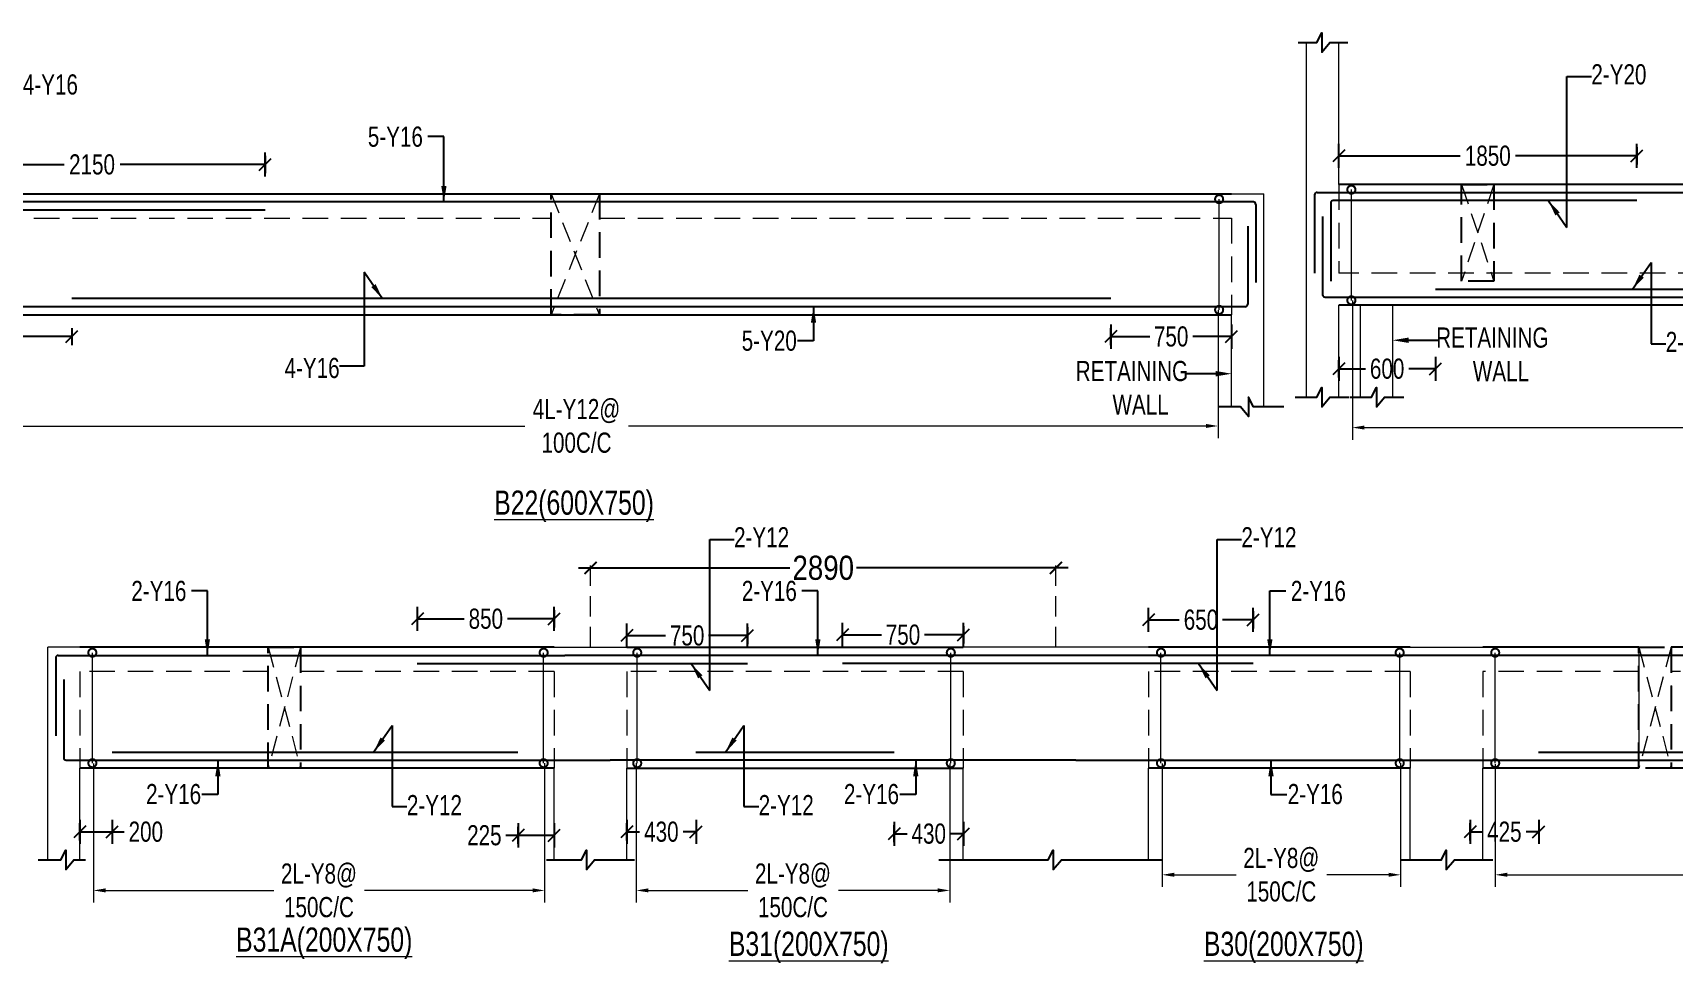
# Model space of a CAD drawing. Header units: millimetres. Extents: x 39642 to 122100, y 15829 to 56435.
# Drawn here: x 58030 to 68215, y 30558 to 36333 of the extents above; entities that cross this region are included whole.
import ezdxf

# ---------------------------------------------------------------- set-up
doc = ezdxf.new("R2010")
doc.units = ezdxf.units.MM
for name, pattern in [('CONTINOUS', [0]), ('CONTINU', [0]), ('HIDDEN', [9.525, 6.35, -3.175])]:
    doc.linetypes.add(name, pattern=pattern)
for name, color, linetype in [('-S-ARROW', 253, 'Continuous'), ('-S-DIM', 251, 'Continuous'), ('-S-MISC', 8, 'Continuous'), ('-STR-BEAM', 7, 'CONTINU'), ('-STR-REINF', 3, 'Continuous'), ('-STR-TEXT', 6, 'Continuous'), ('S- Structural', 5, 'Continuous')]:
    doc.layers.add(name, color=color, linetype=linetype)
for name, color, linetype, lineweight in [('-S-STIRUP', 11, 'Continuous', 9), ('-STR-COLUMN', 5, 'HIDDEN', 13), ('-STR-RF-DIM', 252, 'CONTINOUS', 20), ('Elevation-1', 41, 'Continuous', 20), ('S-BEAM-IDEN', 2, 'Continuous', 9), ('SEC TEXT', 9, 'Continuous', 18), ('SLAB LINE', 254, 'HIDDEN', 20)]:
    doc.layers.add(name, color=color, linetype=linetype, lineweight=lineweight)
doc.styles.add('BEAM-LS', font='romans.shx', dxfattribs={"width": 0.8})
doc.styles.add('Dim.s & Anno.(Misc.)', font='ARIALN.TTF')
doc.styles.add('EL', font='swisscl.ttf')
doc.styles.add('SOBHA', font='swisscl.ttf')
doc.styles.add('sobha.sed', font='swisscl.ttf')
doc.dimstyles.new('A-GFC-75', dxfattribs={"dimtxt": 150, "dimasz": 75, "dimexe": 75, "dimexo": 0, "dimgap": 0, "dimtad": 0, "dimdec": 0, "dimzin": 1, "dimdsep": 46, "dimtxsty": 'Dim.s & Anno.(Misc.)', "dimblk": 'ARCHTICK', "dimcen": 0, "dimdle": 75, "dimclrd": 8, "dimclre": 8, "dimclrt": 6, "dimazin": 2, "dimtfac": 1, "dimtdec": 0, "dimtmove": 0, "dimatfit": 3, "dimfxl": 1, "dimtfill": 1, "dimtolj": 1, "dimlwd": -1, "dimlwe": 9, "dimarcsym": 0})
doc.dimstyles.new('S-50', dxfattribs={"dimscale": 50, "dimtxt": 2.5, "dimasz": 1.25, "dimexe": 1, "dimexo": 1, "dimgap": 0.5, "dimtad": 1, "dimdec": 0, "dimrnd": 0.0005, "dimzin": 0, "dimdsep": 46, "dimtxsty": 'EL', "dimblk": 'ARCHTICK', "dimcen": 0.09, "dimdle": 1.5, "dimclrd": 251, "dimclre": 251, "dimclrt": 6, "dimadec": 0, "dimazin": 0, "dimtfac": 1, "dimtdec": 0, "dimtofl": 0, "dimtmove": 0, "dimatfit": 3, "dimfxl": 2, "dimtolj": 1, "dimtzin": 0, "dimlwd": -1, "dimlwe": -1, "dimarcsym": 0})
doc.dimstyles.new('S-DIM50', dxfattribs={"dimscale": 50, "dimtxt": 2.5, "dimasz": 1.5, "dimexe": 1.5, "dimexo": 1, "dimgap": 0.5, "dimtad": 0, "dimdec": 0, "dimzin": 0, "dimdsep": 46, "dimtxsty": 'SOBHA', "dimcen": 0.09, "dimclrd": 256, "dimclre": 256, "dimclrt": 6, "dimadec": 5, "dimazin": 0, "dimtfac": 1, "dimtdec": 0, "dimtofl": 0, "dimtmove": 0, "dimatfit": 3, "dimfxl": 0.18, "dimtolj": 1, "dimtzin": 0, "dimlwd": -1, "dimlwe": -1, "dimarcsym": 0})
doc.dimstyles.new('STIRUP', dxfattribs={"dimscale": 50, "dimtxt": 2.5, "dimasz": 2.2, "dimexe": 0, "dimexo": 0, "dimgap": 0.5, "dimtad": 0, "dimdec": 0, "dimzin": 0, "dimdsep": 46, "dimtxsty": 'BEAM-LS', "dimblk": 'DOTSMALL', "dimcen": 0.09, "dimclrd": 256, "dimclre": 256, "dimclrt": 256, "dimadec": 5, "dimazin": 0, "dimtfac": 1, "dimtdec": 0, "dimtofl": 0, "dimtmove": 0, "dimatfit": 3, "dimldrblk": 'DOTSMALL', "dimfxl": 0, "dimfxlon": 1, "dimtolj": 1, "dimtzin": 0, "dimlwd": -1, "dimlwe": -1, "dimarcsym": 0})

# ---------------------------------------------------------------- blocks, each defined once
blk = doc.blocks.new('_DotSmall')
at = {"color": 0, "linetype": 'ByBlock', "const_width": 0.5}
blk.add_lwpolyline([(-0.0625, 0, 1), (0.0625, 0, 1)], format="xyb", close=True, dxfattribs=at)
blk = doc.blocks.new('*D118')
at = {"layer": '-S-STIRUP', "ltscale": 100, "transparency": 16777216}
blk.add_line((65396, 34613), (65396, 35300), dxfattribs=at)
at = {"layer": '-S-STIRUP', "linetype": 'CONTINU', "ltscale": 100, "transparency": 16777216, "xscale": 100, "yscale": 100, "zscale": 100}
for p, rotation in [((65396, 35300), 90), ((65396, 34613), 270)]:
    blk.add_blockref('_DotSmall', p, dxfattribs=dict(at, rotation=rotation))
blk = doc.blocks.new('_ArchTick')
at = {"color": 0, "linetype": 'ByBlock', "const_width": 0.15}
blk.add_lwpolyline([(-0.5, -0.5), (0.5, 0.5)], dxfattribs=at)
blk = doc.blocks.new('*D119')
at = {"layer": '-STR-RF-DIM', "transparency": 16777216}
for p, q in [((57423, 34607), (57423, 33817)), ((65389, 34612), (65389, 33817)), ((57498, 33892), (61085, 33892)), ((65314, 33892), (61728, 33892))]:
    blk.add_line(p, q, dxfattribs=at)
for points in [[(57498, 33905), (57498, 33880), (57423, 33892)], [(65314, 33905), (65314, 33880), (65389, 33892)]]:
    blk.add_solid(points, dxfattribs=at)
at = {"layer": '-STR-RF-DIM', "color": 6, "transparency": 16777216, "insert": (61406, 33892), "char_height": 125, "attachment_point": 5, "style": 'SOBHA'}
blk.add_mtext('\\A1;4L-Y12@\\P100C/C', dxfattribs=at)
blk = doc.blocks.new('_Oblique')
at = {"color": 0, "linetype": 'ByBlock', "lineweight": -2}
for p, q in [((-0.5, -0.5), (0.5, 0.5)), ((0, 0.71), (0, -0.71))]:
    blk.add_line(p, q, dxfattribs=at)
blk = doc.blocks.new('*D120')
at = {"layer": '-S-DIM', "transparency": 16777216}
for p, q in [((64723, 34522), (64723, 34372)), ((64723, 34447), (64965, 34447)), ((65473, 34447), (65232, 34447)), ((65473, 34522), (65473, 34372))]:
    blk.add_line(p, q, dxfattribs=at)
at = {"layer": '-S-DIM', "transparency": 16777216, "xscale": 75, "yscale": 75, "zscale": 75, "rotation": 180}
blk.add_blockref('_Oblique', (64723, 34447), dxfattribs=at)
at = {"layer": '-S-DIM', "transparency": 16777216, "xscale": 75, "yscale": 75, "zscale": 75}
blk.add_blockref('_Oblique', (65473, 34447), dxfattribs=at)
at = {"layer": '-S-DIM', "color": 6, "transparency": 16777216, "insert": (65098, 34447), "char_height": 125, "attachment_point": 5, "style": 'SOBHA'}
blk.add_mtext('\\A1;750', dxfattribs=at)
blk = doc.blocks.new('*D121')
at = {"layer": '-S-DIM', "transparency": 16777216}
for p, q in [((57323, 34447), (57664, 34447)), ((58273, 34447), (57933, 34447)), ((57323, 34372), (57323, 34372)), ((58273, 34372), (58273, 34372))]:
    blk.add_line(p, q, dxfattribs=at)
at = {"layer": '-S-DIM', "transparency": 16777216, "xscale": 75, "yscale": 75, "zscale": 75, "rotation": 180}
blk.add_blockref('_Oblique', (57323, 34447), dxfattribs=at)
at = {"layer": '-S-DIM', "transparency": 16777216, "xscale": 75, "yscale": 75, "zscale": 75}
blk.add_blockref('_Oblique', (58273, 34447), dxfattribs=at)
at = {"layer": '-S-DIM', "color": 6, "transparency": 16777216, "insert": (57798, 34447), "char_height": 125, "attachment_point": 5, "style": 'SOBHA'}
blk.add_mtext('\\A1;950', dxfattribs=at)
blk = doc.blocks.new('*D122')
at = {"layer": '-S-DIM', "transparency": 16777216}
for p, q in [((57323, 35440), (57323, 35590)), ((59473, 35440), (59473, 35590)), ((57323, 35515), (58225, 35515)), ((59473, 35515), (58572, 35515))]:
    blk.add_line(p, q, dxfattribs=at)
at = {"layer": '-S-DIM', "transparency": 16777216, "xscale": 75, "yscale": 75, "zscale": 75, "rotation": 180}
blk.add_blockref('_Oblique', (57323, 35515), dxfattribs=at)
at = {"layer": '-S-DIM', "transparency": 16777216, "xscale": 75, "yscale": 75, "zscale": 75}
blk.add_blockref('_Oblique', (59473, 35515), dxfattribs=at)
at = {"layer": '-S-DIM', "color": 6, "transparency": 16777216, "insert": (58398, 35515), "char_height": 125, "attachment_point": 5, "style": 'SOBHA'}
blk.add_mtext('\\A1;2150', dxfattribs=at)
blk = doc.blocks.new('A$Cd5a942ff')
at = {"layer": '-S-ARROW'}
blk.add_lwpolyline([(187, 0), (0, 0), (0, 0)], dxfattribs=at)
blk.add_solid([(187, -17), (287, 0), (187, 17)], dxfattribs=at)
blk = doc.blocks.new('*D130')
at = {"layer": '-S-STIRUP', "ltscale": 100, "transparency": 16777216}
blk.add_line((66217, 34672), (66217, 35359), dxfattribs=at)
at = {"layer": '-S-STIRUP', "linetype": 'CONTINU', "ltscale": 100, "transparency": 16777216, "xscale": 100, "yscale": 100, "zscale": 100}
for p, rotation in [((66217, 35359), 90), ((66217, 34672), 270)]:
    blk.add_blockref('_DotSmall', p, dxfattribs=dict(at, rotation=rotation))
blk = doc.blocks.new('*D131')
at = {"layer": '-STR-RF-DIM', "transparency": 16777216}
for p, q in [((66223, 34671), (66223, 33807)), ((72871, 34672), (72871, 33807)), ((66298, 33882), (69017, 33882)), ((72796, 33882), (70076, 33882))]:
    blk.add_line(p, q, dxfattribs=at)
for points in [[(66298, 33895), (66298, 33870), (66223, 33882)], [(72796, 33895), (72796, 33870), (72871, 33882)]]:
    blk.add_solid(points, dxfattribs=at)
at = {"layer": '-STR-RF-DIM', "color": 6, "transparency": 16777216, "insert": (69547, 33882), "char_height": 125, "attachment_point": 5, "style": 'SOBHA'}
blk.add_mtext('\\A1;2L-Y10@\\P100/200/100C/C', dxfattribs=at)
blk = doc.blocks.new('*D132')
at = {"layer": '-S-DIM', "transparency": 16777216}
for p, q in [((66139, 35494), (66139, 35644)), ((66139, 35569), (66892, 35569)), ((67989, 35569), (67236, 35569)), ((67989, 35494), (67989, 35644))]:
    blk.add_line(p, q, dxfattribs=at)
at = {"layer": '-S-DIM', "transparency": 16777216, "xscale": 75, "yscale": 75, "zscale": 75, "rotation": 180}
blk.add_blockref('_Oblique', (66139, 35569), dxfattribs=at)
at = {"layer": '-S-DIM', "transparency": 16777216, "xscale": 75, "yscale": 75, "zscale": 75}
blk.add_blockref('_Oblique', (67989, 35569), dxfattribs=at)
at = {"layer": '-S-DIM', "color": 6, "transparency": 16777216, "insert": (67064, 35569), "char_height": 125, "attachment_point": 5, "style": 'SOBHA'}
blk.add_mtext('\\A1;1850', dxfattribs=at)
blk = doc.blocks.new('*D134')
at = {"layer": '-S-DIM', "transparency": 16777216}
for p, q in [((66139, 34322), (66139, 34172)), ((66139, 34247), (66304, 34247)), ((66739, 34247), (66573, 34247)), ((66739, 34322), (66739, 34172))]:
    blk.add_line(p, q, dxfattribs=at)
at = {"layer": '-S-DIM', "transparency": 16777216, "xscale": 75, "yscale": 75, "zscale": 75, "rotation": 180}
blk.add_blockref('_Oblique', (66139, 34247), dxfattribs=at)
at = {"layer": '-S-DIM', "transparency": 16777216, "xscale": 75, "yscale": 75, "zscale": 75}
blk.add_blockref('_Oblique', (66739, 34247), dxfattribs=at)
at = {"layer": '-S-DIM', "color": 6, "transparency": 16777216, "insert": (66439, 34247), "char_height": 125, "attachment_point": 5, "style": 'SOBHA'}
blk.add_mtext('\\A1;600', dxfattribs=at)
blk = doc.blocks.new('*D180')
at = {"layer": '-S-STIRUP', "ltscale": 100, "transparency": 16777216}
blk.add_line((61202, 31799), (61202, 32485), dxfattribs=at)
at = {"layer": '-S-STIRUP', "linetype": 'CONTINU', "ltscale": 100, "transparency": 16777216, "xscale": 100, "yscale": 100, "zscale": 100}
for p, rotation in [((61202, 32485), 90), ((61202, 31799), 270)]:
    blk.add_blockref('_DotSmall', p, dxfattribs=dict(at, rotation=rotation))
blk = doc.blocks.new('*D181')
at = {"layer": '-S-STIRUP', "ltscale": 100, "transparency": 16777216}
blk.add_line((58400, 31799), (58400, 32485), dxfattribs=at)
at = {"layer": '-S-STIRUP', "linetype": 'CONTINU', "ltscale": 100, "transparency": 16777216, "xscale": 100, "yscale": 100, "zscale": 100}
for p, rotation in [((58400, 32485), 90), ((58400, 31799), 270)]:
    blk.add_blockref('_DotSmall', p, dxfattribs=dict(at, rotation=rotation))
blk = doc.blocks.new('*D182')
at = {"layer": '-STR-RF-DIM', "transparency": 16777216}
for p, q in [((58407, 31798), (58407, 30934)), ((61208, 31799), (61208, 30934)), ((58482, 31009), (59526, 31009)), ((61133, 31009), (60089, 31009))]:
    blk.add_line(p, q, dxfattribs=at)
for points in [[(58482, 31022), (58482, 30997), (58407, 31009)], [(61133, 31022), (61133, 30997), (61208, 31009)]]:
    blk.add_solid(points, dxfattribs=at)
at = {"layer": '-STR-RF-DIM', "color": 6, "transparency": 16777216, "insert": (59807, 31009), "char_height": 125, "attachment_point": 5, "style": 'SOBHA'}
blk.add_mtext('\\A1;2L-Y8@\\P150C/C', dxfattribs=at)
blk = doc.blocks.new('*D183')
at = {"layer": '-S-DIM', "transparency": 16777216}
for p, q in [((61043, 31426), (61043, 31276)), ((61268, 31426), (61268, 31276)), ((61043, 31351), (60968, 31351)), ((61268, 31351), (61043, 31351))]:
    blk.add_line(p, q, dxfattribs=at)
at = {"layer": '-S-DIM', "transparency": 16777216, "xscale": 75, "yscale": 75, "zscale": 75, "rotation": 180}
blk.add_blockref('_Oblique', (61043, 31351), dxfattribs=at)
at = {"layer": '-S-DIM', "transparency": 16777216, "xscale": 75, "yscale": 75, "zscale": 75}
blk.add_blockref('_Oblique', (61268, 31351), dxfattribs=at)
at = {"layer": '-S-DIM', "color": 6, "transparency": 16777216, "insert": (60834, 31351), "char_height": 125, "attachment_point": 5, "style": 'SOBHA'}
blk.add_mtext('\\A1;225', dxfattribs=at)
blk = doc.blocks.new('*D148')
at = {"layer": '-S-DIM', "transparency": 16777216}
for p, q in [((58323, 31448), (58323, 31298)), ((58323, 31373), (58523, 31373)), ((58523, 31448), (58523, 31298)), ((58523, 31373), (58598, 31373))]:
    blk.add_line(p, q, dxfattribs=at)
at = {"layer": '-S-DIM', "transparency": 16777216, "xscale": 75, "yscale": 75, "zscale": 75, "rotation": 180}
blk.add_blockref('_Oblique', (58323, 31373), dxfattribs=at)
at = {"layer": '-S-DIM', "transparency": 16777216, "xscale": 75, "yscale": 75, "zscale": 75}
blk.add_blockref('_Oblique', (58523, 31373), dxfattribs=at)
at = {"layer": '-S-DIM', "color": 6, "transparency": 16777216, "insert": (58732, 31373), "char_height": 125, "attachment_point": 5, "style": 'SOBHA'}
blk.add_mtext('\\A1;200', dxfattribs=at)
blk = doc.blocks.new('*D149')
at = {"layer": '-S-DIM', "transparency": 16777216}
for p, q in [((60418, 32620), (60418, 32770)), ((60418, 32695), (60708, 32695)), ((61268, 32695), (60977, 32695)), ((61268, 32620), (61268, 32770))]:
    blk.add_line(p, q, dxfattribs=at)
at = {"layer": '-S-DIM', "transparency": 16777216, "xscale": 75, "yscale": 75, "zscale": 75, "rotation": 180}
blk.add_blockref('_Oblique', (60418, 32695), dxfattribs=at)
at = {"layer": '-S-DIM', "transparency": 16777216, "xscale": 75, "yscale": 75, "zscale": 75}
blk.add_blockref('_Oblique', (61268, 32695), dxfattribs=at)
at = {"layer": '-S-DIM', "color": 6, "transparency": 16777216, "insert": (60843, 32695), "char_height": 125, "attachment_point": 5, "style": 'SOBHA'}
blk.add_mtext('\\A1;850', dxfattribs=at)
blk = doc.blocks.new('*D150')
at = {"layer": '-S-STIRUP', "ltscale": 100, "transparency": 16777216}
blk.add_line((61783, 31799), (61783, 32485), dxfattribs=at)
at = {"layer": '-S-STIRUP', "linetype": 'CONTINU', "ltscale": 100, "transparency": 16777216, "xscale": 100, "yscale": 100, "zscale": 100}
for p, rotation in [((61783, 32485), 90), ((61783, 31799), 270)]:
    blk.add_blockref('_DotSmall', p, dxfattribs=dict(at, rotation=rotation))
blk = doc.blocks.new('*D151')
at = {"layer": '-S-STIRUP', "ltscale": 100, "transparency": 16777216}
blk.add_line((63730, 31799), (63730, 32485), dxfattribs=at)
at = {"layer": '-S-STIRUP', "linetype": 'CONTINU', "ltscale": 100, "transparency": 16777216, "xscale": 100, "yscale": 100, "zscale": 100}
for p, rotation in [((63730, 32485), 90), ((63730, 31799), 270)]:
    blk.add_blockref('_DotSmall', p, dxfattribs=dict(at, rotation=rotation))
blk = doc.blocks.new('*D152')
at = {"layer": '-STR-RF-DIM', "transparency": 16777216}
for p, q in [((61777, 31799), (61777, 30934)), ((63724, 31798), (63724, 30934)), ((61852, 31009), (62469, 31009)), ((63649, 31009), (63032, 31009))]:
    blk.add_line(p, q, dxfattribs=at)
for points in [[(61852, 31022), (61852, 30997), (61777, 31009)], [(63649, 31022), (63649, 30997), (63724, 31009)]]:
    blk.add_solid(points, dxfattribs=at)
at = {"layer": '-STR-RF-DIM', "color": 6, "transparency": 16777216, "insert": (62750, 31009), "char_height": 125, "attachment_point": 5, "style": 'SOBHA'}
blk.add_mtext('\\A1;2L-Y8@\\P150C/C', dxfattribs=at)
blk = doc.blocks.new('*D153')
at = {"layer": '-S-STIRUP', "ltscale": 100, "transparency": 16777216}
blk.add_line((66517, 31799), (66517, 32485), dxfattribs=at)
at = {"layer": '-S-STIRUP', "linetype": 'CONTINU', "ltscale": 100, "transparency": 16777216, "xscale": 100, "yscale": 100, "zscale": 100}
for p, rotation in [((66517, 32485), 90), ((66517, 31799), 270)]:
    blk.add_blockref('_DotSmall', p, dxfattribs=dict(at, rotation=rotation))
blk = doc.blocks.new('*D154')
at = {"layer": '-S-STIRUP', "ltscale": 100, "transparency": 16777216}
blk.add_line((65035, 31799), (65035, 32485), dxfattribs=at)
at = {"layer": '-S-STIRUP', "linetype": 'CONTINU', "ltscale": 100, "transparency": 16777216, "xscale": 100, "yscale": 100, "zscale": 100}
for p, rotation in [((65035, 32485), 90), ((65035, 31799), 270)]:
    blk.add_blockref('_DotSmall', p, dxfattribs=dict(at, rotation=rotation))
blk = doc.blocks.new('*D155')
at = {"layer": '-STR-RF-DIM', "transparency": 16777216}
for p, q in [((65042, 31798), (65042, 31031)), ((66523, 31799), (66523, 31031)), ((65117, 31106), (65501, 31106)), ((66448, 31106), (66064, 31106))]:
    blk.add_line(p, q, dxfattribs=at)
for points in [[(65117, 31119), (65117, 31094), (65042, 31106)], [(66448, 31119), (66448, 31094), (66523, 31106)]]:
    blk.add_solid(points, dxfattribs=at)
at = {"layer": '-STR-RF-DIM', "color": 6, "transparency": 16777216, "insert": (65782, 31106), "char_height": 125, "attachment_point": 5, "style": 'SOBHA'}
blk.add_mtext('\\A1;2L-Y8@\\P150C/C', dxfattribs=at)
blk = doc.blocks.new('*D156')
at = {"layer": '-S-DIM', "transparency": 16777216}
for p, q in [((61718, 32516), (61718, 32666)), ((62468, 32516), (62468, 32666)), ((61718, 32591), (61959, 32591)), ((62468, 32591), (62226, 32591))]:
    blk.add_line(p, q, dxfattribs=at)
at = {"layer": '-S-DIM', "transparency": 16777216, "xscale": 75, "yscale": 75, "zscale": 75, "rotation": 180}
blk.add_blockref('_Oblique', (61718, 32591), dxfattribs=at)
at = {"layer": '-S-DIM', "transparency": 16777216, "xscale": 75, "yscale": 75, "zscale": 75}
blk.add_blockref('_Oblique', (62468, 32591), dxfattribs=at)
at = {"layer": '-S-DIM', "color": 6, "transparency": 16777216, "insert": (62093, 32591), "char_height": 125, "attachment_point": 5, "style": 'SOBHA'}
blk.add_mtext('\\A1;750', dxfattribs=at)
blk = doc.blocks.new('*D157')
at = {"layer": '-S-DIM', "transparency": 16777216}
for p, q in [((63058, 32521), (63058, 32671)), ((63058, 32596), (63299, 32596)), ((63808, 32596), (63566, 32596)), ((63808, 32521), (63808, 32671))]:
    blk.add_line(p, q, dxfattribs=at)
at = {"layer": '-S-DIM', "transparency": 16777216, "xscale": 75, "yscale": 75, "zscale": 75, "rotation": 180}
blk.add_blockref('_Oblique', (63058, 32596), dxfattribs=at)
at = {"layer": '-S-DIM', "transparency": 16777216, "xscale": 75, "yscale": 75, "zscale": 75}
blk.add_blockref('_Oblique', (63808, 32596), dxfattribs=at)
at = {"layer": '-S-DIM', "color": 6, "transparency": 16777216, "insert": (63433, 32596), "char_height": 125, "attachment_point": 5, "style": 'SOBHA'}
blk.add_mtext('\\A1;750', dxfattribs=at)
blk = doc.blocks.new('*D158')
at = {"layer": '-S-DIM', "transparency": 16777216}
for p, q in [((61718, 31448), (61718, 31298)), ((61718, 31373), (61798, 31373)), ((62148, 31373), (62068, 31373)), ((62148, 31448), (62148, 31298))]:
    blk.add_line(p, q, dxfattribs=at)
at = {"layer": '-S-DIM', "transparency": 16777216, "xscale": 75, "yscale": 75, "zscale": 75, "rotation": 180}
blk.add_blockref('_Oblique', (61718, 31373), dxfattribs=at)
at = {"layer": '-S-DIM', "transparency": 16777216, "xscale": 75, "yscale": 75, "zscale": 75}
blk.add_blockref('_Oblique', (62148, 31373), dxfattribs=at)
at = {"layer": '-S-DIM', "color": 6, "transparency": 16777216, "insert": (61933, 31373), "char_height": 125, "attachment_point": 5, "style": 'SOBHA'}
blk.add_mtext('\\A1;430', dxfattribs=at)
blk = doc.blocks.new('*D159')
at = {"layer": '-S-DIM', "transparency": 16777216}
for p, q in [((63378, 31436), (63378, 31286)), ((63808, 31436), (63808, 31286)), ((63378, 31361), (63458, 31361)), ((63808, 31361), (63728, 31361))]:
    blk.add_line(p, q, dxfattribs=at)
at = {"layer": '-S-DIM', "transparency": 16777216, "xscale": 75, "yscale": 75, "zscale": 75, "rotation": 180}
blk.add_blockref('_Oblique', (63378, 31361), dxfattribs=at)
at = {"layer": '-S-DIM', "transparency": 16777216, "xscale": 75, "yscale": 75, "zscale": 75}
blk.add_blockref('_Oblique', (63808, 31361), dxfattribs=at)
at = {"layer": '-S-DIM', "color": 6, "transparency": 16777216, "insert": (63593, 31361), "char_height": 125, "attachment_point": 5, "style": 'SOBHA'}
blk.add_mtext('\\A1;430', dxfattribs=at)
blk = doc.blocks.new('*D160')
at = {"layer": '-S-DIM', "transparency": 16777216}
for p, q in [((64958, 32614), (64958, 32764)), ((65608, 32614), (65608, 32764)), ((64958, 32689), (65148, 32689)), ((65608, 32689), (65417, 32689))]:
    blk.add_line(p, q, dxfattribs=at)
at = {"layer": '-S-DIM', "transparency": 16777216, "xscale": 75, "yscale": 75, "zscale": 75, "rotation": 180}
blk.add_blockref('_Oblique', (64958, 32689), dxfattribs=at)
at = {"layer": '-S-DIM', "transparency": 16777216, "xscale": 75, "yscale": 75, "zscale": 75}
blk.add_blockref('_Oblique', (65608, 32689), dxfattribs=at)
at = {"layer": '-S-DIM', "color": 6, "transparency": 16777216, "insert": (65283, 32689), "char_height": 125, "attachment_point": 5, "style": 'SOBHA'}
blk.add_mtext('\\A1;650', dxfattribs=at)
blk = doc.blocks.new('*D161')
at = {"layer": '-S-STIRUP', "ltscale": 100, "transparency": 16777216}
blk.add_line((67110, 31799), (67110, 32485), dxfattribs=at)
at = {"layer": '-S-STIRUP', "linetype": 'CONTINU', "ltscale": 100, "transparency": 16777216, "xscale": 100, "yscale": 100, "zscale": 100}
for p, rotation in [((67110, 32485), 90), ((67110, 31799), 270)]:
    blk.add_blockref('_DotSmall', p, dxfattribs=dict(at, rotation=rotation))
blk = doc.blocks.new('*D162')
at = {"layer": '-STR-RF-DIM', "transparency": 16777216}
for p, q in [((67110, 31792), (67110, 31031)), ((71046, 31799), (71046, 31031)), ((67185, 31106), (68758, 31106)), ((70971, 31106), (69399, 31106))]:
    blk.add_line(p, q, dxfattribs=at)
for points in [[(67185, 31119), (67185, 31094), (67110, 31106)], [(70971, 31119), (70971, 31094), (71046, 31106)]]:
    blk.add_solid(points, dxfattribs=at)
at = {"layer": '-STR-RF-DIM', "color": 6, "transparency": 16777216, "insert": (69078, 31106), "char_height": 125, "attachment_point": 5, "style": 'SOBHA'}
blk.add_mtext('\\A1;2L-Y12@\\P100C/C', dxfattribs=at)
blk = doc.blocks.new('*D326')
at = {"layer": 'S- Structural', "color": 8, "ltscale": 20, "transparency": 16777216}
for p, q in [((61418, 33011), (62753, 33011)), ((64458, 33011), (63122, 33011))]:
    blk.add_line(p, q, dxfattribs=at)
at = {"layer": 'S- Structural', "color": 8, "linetype": 'HIDDEN', "lineweight": 9, "ltscale": 20, "transparency": 16777216}
for p, q in [((61493, 32518), (61493, 33086)), ((64383, 32518), (64383, 33086))]:
    blk.add_line(p, q, dxfattribs=at)
at = {"layer": 'S- Structural', "color": 8, "ltscale": 20, "transparency": 16777216, "xscale": 75, "yscale": 75, "zscale": 75, "rotation": 180}
blk.add_blockref('_ArchTick', (61493, 33011), dxfattribs=at)
at = {"layer": 'S- Structural', "color": 8, "ltscale": 20, "transparency": 16777216, "xscale": 75, "yscale": 75, "zscale": 75}
blk.add_blockref('_ArchTick', (64383, 33011), dxfattribs=at)
at = {"layer": 'S- Structural', "color": 6, "ltscale": 20, "transparency": 16777216, "insert": (62938, 33011), "char_height": 150, "attachment_point": 5, "style": 'Dim.s & Anno.(Misc.)', "bg_fill": 3, "box_fill_scale": 1.1, "bg_fill_color": 9, "bg_fill_true_color": 13158600, "bg_fill_transparency": 0}
blk.add_mtext('\\A1;2890', dxfattribs=at)
blk = doc.blocks.new('*D320')
at = {"layer": '-S-DIM', "transparency": 16777216}
for p, q in [((66955, 31448), (66955, 31298)), ((66955, 31373), (67032, 31373)), ((67380, 31373), (67302, 31373)), ((67380, 31448), (67380, 31298))]:
    blk.add_line(p, q, dxfattribs=at)
at = {"layer": '-S-DIM', "transparency": 16777216, "xscale": 75, "yscale": 75, "zscale": 75, "rotation": 180}
blk.add_blockref('_Oblique', (66955, 31373), dxfattribs=at)
at = {"layer": '-S-DIM', "transparency": 16777216, "xscale": 75, "yscale": 75, "zscale": 75}
blk.add_blockref('_Oblique', (67380, 31373), dxfattribs=at)
at = {"layer": '-S-DIM', "color": 6, "transparency": 16777216, "insert": (67167, 31373), "char_height": 125, "attachment_point": 5, "style": 'SOBHA'}
blk.add_mtext('\\A1;425', dxfattribs=at)

msp = doc.modelspace()

# ---------------------------------------------------------------- linework, layer by layer
at = {"layer": '-S-MISC', "linetype": 'ByBlock', "ltscale": 1000}
for points, elevation in [([(65887.6, 36272.6), (66002.1, 36272.9), (66033, 36332.6), (66033, 36212.4), (66082.9, 36272.9), (66196, 36272.9)], 0), ([(65868.9, 34071.8), (66002.4, 34072), (66033.3, 34131.7), (66033.3, 34011.5), (66083.1, 34072), (66202.3, 34072)], 0), ([(66209.2, 34071.8), (66342.7, 34072), (66373.6, 34131.7), (66373.6, 34011.5), (66423.5, 34072), (66542.6, 34072)], 0), ([(65798, 34011.2), (65608.5, 34011.8), (65577.6, 34071.5), (65577.6, 33951.3), (65527.8, 34011.8), (65389.3, 34011.8)], 0), ([(58064.2, 31198.6), (58205, 31198.7), (58235.9, 31258.4), (58235.9, 31138.2), (58285.7, 31198.7), (58357.4, 31198.7)], 178586.6), ([(61219, 31198.4), (61437.4, 31198.7), (61468.3, 31258.4), (61468.3, 31138.2), (61518.2, 31198.7), (61766.5, 31198.7)], 0), ([(63654.7, 31198.4), (64335.2, 31198.7), (64366.1, 31258.4), (64366.1, 31138.2), (64417.9, 31198.7), (65041.6, 31198.7)], 0), ([(66523.3, 31198.7), (66775.6, 31198.7), (66806.5, 31258.4), (66806.5, 31138.2), (66856.3, 31198.7), (67096.2, 31198.7)], 0)]:
    msp.add_lwpolyline(points, dxfattribs=dict(at, elevation=elevation))
at = {"layer": '-STR-BEAM'}
for p, q in [((72929.9, 35391.7, 0), (66138.7, 35391.7, 0)), ((57323.3, 35332.7, 0), (65473.3, 35332.7, 0)), ((72929.9, 34641.7, 0), (66138.7, 34641.7, 0)), ((57323.3, 34582.7, 0), (65473.3, 34582.7, 0)), ((61267.6, 32518.4, 0), (58322.6, 32518.4, 0)), ((61717.6, 32518.4, 0), (63807.6, 32518.4, 0)), ((66582.6, 32518.4, 0), (64957.6, 32518.4, 0)), ((68002.6, 32518.4, 0), (67032.6, 32518.4, 0)), ((71117.6, 32518.4, 0), (68202.6, 32518.4, 0)), ((61267.6, 31768.4, 0), (58322.6, 31768.4, 0)), ((61717.6, 31768.4, 0), (63807.6, 31768.4, 0)), ((66582.6, 31768.4, 0), (64957.6, 31768.4, 0)), ((68002.6, 31768.4, 0), (67032.6, 31768.4, 0)), ((71117.6, 31768.4, 0), (68202.6, 31768.4, 0))]:
    msp.add_line(p, q, dxfattribs=at)
at = {"layer": '-STR-BEAM', "linetype": 'HIDDEN', "ltscale": 25, "elevation": 0}
for points in [[(66901.4, 35391.7), (67101.7, 35391.7), (67101.7, 34791.6), (66901.4, 34791.6), (66901.4, 35391.7)], [(61248.5, 35332.9), (61548.5, 35332.7), (61547.9, 34582.6), (61247.9, 34582.8), (61248.5, 35332.9)], [(59492.6, 32518.4), (59692.9, 32518.2), (59692.3, 31768.1), (59492, 31768.3), (59492.6, 32518.4)], [(68002.6, 32518.4), (68202.9, 32518.2), (68202.3, 31768.1), (68002, 31768.3), (68002.6, 32518.4)]]:
    msp.add_lwpolyline(points, dxfattribs=at)
at = {"layer": '-STR-COLUMN', "linetype": 'Continuous', "ltscale": 10}
for p, q in [((65938.7, 34070.8, 0), (65938.7, 36272.9, 0)), ((66138.7, 35391.7, 0), (66138.7, 36271.7, 0)), ((65673.3, 34011.8, 0), (65673.3, 35332.7, 0)), ((66138.7, 34070.8, 0), (66138.7, 34641.7, 0)), ((66273.7, 34070.8, 0), (66273.7, 34641.7, 0)), ((66473.7, 34070.8, 0), (66473.7, 34641.7, 0)), ((65473.3, 34011.8, 0), (65473.3, 34582.7, 0)), ((58122.6, 31197.5, 0), (58122.6, 32518.4, 0)), ((58322.6, 32518.4, 0), (58122.6, 32518.4, 0)), ((61267.6, 32518.4, 0), (61717.6, 32518.4, 0)), ((64957.6, 32518.4, 0), (63807.6, 32518.4, 0)), ((66582.6, 32518.4, 0), (67032.6, 32518.4, 0)), ((58322.6, 31197.5, 0), (58322.6, 31768.4, 0)), ((61267.6, 31197.5, 0), (61267.6, 31768.4, 0)), ((61717.6, 31197.5, 0), (61717.6, 31768.4, 0)), ((61717.6, 31197.5, 0), (61717.6, 31768.4, 0)), ((63807.6, 31197.5, 0), (63807.6, 31768.4, 0)), ((64957.6, 31197.5, 0), (64957.6, 31768.4, 0)), ((66582.6, 31197.5, 0), (66582.6, 31768.4, 0)), ((67032.6, 31197.5, 0), (67032.6, 31768.4, 0))]:
    msp.add_line(p, q, dxfattribs=at)
at = {"layer": '-STR-COLUMN', "linetype": 'Continuous', "ltscale": 10, "elevation": 0}
msp.add_lwpolyline([(65473.3, 35332.7), (65673.3, 35332.7)], dxfattribs=at)
at = {"layer": '-STR-REINF', "ltscale": 10}
for p, q in [((66003.7, 35341.7, 0), (82454.1, 35341.7, 0)), ((65623.5, 35267.7, 0), (65623.5, 34782.1, 0)), ((65988.7, 35326.7, 0), (65988.7, 34841.1, 0)), ((66038.7, 35192.4, 0), (66038.7, 34706.7, 0)), ((65573.5, 35133.4, 0), (65573.5, 34647.7, 0)), ((66738.7, 34741.7, 0), (72604.9, 34741.7, 0)), ((64723.3, 34682.6, 0), (58273.4, 34682.6, 0)), ((66053.7, 34691.7, 0), (82403.5, 34691.7, 0)), ((58172.6, 32453.4, 0), (58172.6, 31967.8, 0)), ((58187.6, 32468.4, 0), (61332.5, 32468.4, 0)), ((60417.6, 32418.4, 0), (62467.6, 32418.4, 0)), ((71252.7, 32468.4, 0), (61332.5, 32468.4, 0)), ((65607.6, 32418.4, 0), (63057.7, 32418.4, 0)), ((58222.6, 32319.1, 0), (58222.6, 31833.4, 0)), ((58237.6, 31818.4, 0), (61614.4, 31818.4, 0)), ((58522.6, 31868.3, 0), (61042.6, 31868.3, 0)), ((64506.4, 31818.4, 0), (61614.4, 31818.4, 0)), ((62147.6, 31868.3, 0), (63377.6, 31868.3, 0)), ((64506.4, 31818.4, 0), (71202.2, 31818.4, 0)), ((67379.8, 31868.3, -178586.6), (71074.4, 31868.4, -178586.6))]:
    msp.add_line(p, q, dxfattribs=at)
at = {"layer": '-STR-REINF', "ltscale": 10, "elevation": 0}
msp.add_lwpolyline([(67988.9, 35291.7), (66103.7, 35291.7, 0.4142136), (66088.7, 35276.7), (66088.7, 34791.1)], format="xyb", dxfattribs=at)
at = {"layer": '-STR-REINF', "ltscale": 10}
msp.add_lwpolyline([(59473.3, 35232.7), (50550.6, 35232.7, 0.4142136), (50535.6, 35217.7), (50535.6, 34732.1)], format="xyb", dxfattribs=at)
for points in [[(65608.5, 35282.7, 0), (57258.5, 35282.7, 0), (50450.6, 35282.7, 0)], [(65558.5, 34632.7, 0), (57207.9, 34632.7, 0), (50500.6, 34632.7, 0)]]:
    msp.add_polyline3d(points, dxfattribs=at)
for centre, start, end in [((66003.7, 35326.7, 0), 90, 180), ((65608.5, 35267.7, 0), 0, 90), ((65558.5, 34647.7, 0), 270, 0), ((66053.7, 34706.7, 0), 180, 270), ((58187.6, 32453.4, 0), 90, 180), ((58237.6, 31833.4, 0), 180, 270)]:
    msp.add_arc(centre, 15, start, end, dxfattribs=at)
at = {"layer": 'S-BEAM-IDEN', "color": 9, "linetype": 'HIDDEN', "ltscale": 20}
for p, q in [((66901.1, 35391.5, 0), (67102, 34791.9, 0)), ((67101.7, 35391.7, 0), (66901.4, 34791.8, 0)), ((61548.5, 35332.8, 0), (61247.9, 34583, 0)), ((61248.2, 35332.7, 0), (61547.9, 34582.8, 0)), ((59692.9, 32518.2, 0), (59492, 31768.5, 0)), ((59492.3, 32518.2, 0), (59692.6, 31768.4, 0)), ((68202.9, 32518.2, 0), (68002, 31768.5, 0)), ((68002.3, 32518.2, 0), (68202.6, 31768.4, 0))]:
    msp.add_line(p, q, dxfattribs=at)
at = {"layer": 'SLAB LINE', "linetype": 'HIDDEN', "ltscale": 25}
for p, q in [((66138.7, 35391.7, 0), (66138.7, 34841.7, 0)), ((57323.3, 35182.7, 0), (61248.2, 35182.7, 0)), ((61548.2, 35182.7, 0), (65473.3, 35182.7, 0)), ((65473.3, 35182.7, 0), (65473.3, 34582.7, 0)), ((72929.9, 34841.7, 0), (66138.7, 34841.7, 0)), ((68002.6, 32518.4, 0), (68002.6, 31768.4, 0)), ((68202.6, 32518.4, 0), (68202.6, 31768.4, 0)), ((59492.5, 32368.4, 0), (58322.6, 32368.4, 0)), ((58322.6, 32368.4, 0), (58322.6, 31768.4, 0)), ((61267.6, 32368.4, 0), (59692.8, 32368.4, 0)), ((61267.6, 32368.4, 0), (61267.6, 31768.4, 0)), ((61717.7, 32368.4, 0), (61717.6, 31768.4, 0)), ((63807.6, 32368.4, 0), (61717.7, 32368.4, 0)), ((63807.6, 32368.4, 0), (63807.6, 31768.4, 0)), ((64957.7, 32368.4, 0), (64957.6, 31768.4, 0)), ((66582.6, 32368.4, 0), (64957.7, 32368.4, 0)), ((66582.6, 32368.4, 0), (66582.6, 31768.4, 0)), ((67032.6, 32368.4, 0), (67032.6, 31768.4, 0)), ((68002.6, 32368.4, 0), (67032.7, 32368.4, 0)), ((71117.6, 32368.4, 0), (68202.6, 32368.4, 0))]:
    msp.add_line(p, q, dxfattribs=at)

# ---------------------------------------------------------------- block references
at = {"layer": 'Elevation-1', "color": 6, "ltscale": 20, "xscale": -1}
msp.add_blockref('A$Cd5a942ff', (66760.4, 34424.3, 0), dxfattribs=at)
at = {"layer": 'Elevation-1', "color": 6, "ltscale": 20}
msp.add_blockref('A$Cd5a942ff', (65186.6, 34216.6, 0), dxfattribs=at)

# ---------------------------------------------------------------- texts
at = {"layer": '-STR-TEXT', "color": 6, "char_height": 125, "width": 281.386, "style": 'SOBHA'}
for s, insert, attachment_point in [('\\A1;4-Y16', (57968.6, 36074.6, 178586.6), 1), ('\\A1;2-Y20', (67707.1, 36137.6, 0), 1), ('\\A1;5-Y20', (62773.6, 34357.4, 0), 9), ('\\A1;2-Y16', (68168.9, 34349.5, 178586.6), 7), ('\\A1;4-Y16', (59935.3, 34188.1, 178586.6), 9), ('\\A1;2-Y12', (62384.2, 33263.9, 0), 1), ('\\A1;2-Y12', (65534.3, 33263.9, 0), 1), ('\\A1;2-Y16', (59075.4, 31543.1, 0), 9), ('\\A1;2-Y12', (60352.8, 31476.2, 178586.6), 7), ('\\A1;2-Y12', (62537.1, 31476.2, 178586.6), 7), ('\\A1;2-Y16', (63408.3, 31543.1, 0), 9), ('\\A1;2-Y16', (65822, 31543.1, 0), 7)]:
    msp.add_mtext(s, dxfattribs=dict(at, insert=insert, attachment_point=attachment_point))
at = {"layer": '-STR-TEXT', "color": 6, "char_height": 125, "style": 'SOBHA'}
for s, insert, attachment_point in [('\\A1;5-Y16', (60452.4, 35750.6, 0), 3), ('\\A1;2-Y16', (58983.9, 32930.9, 0), 3), ('\\A1;2-Y16', (62774.2, 32930.9, 0), 3), ('\\A1;2-Y16', (65841.2, 32930.9, 0), 1)]:
    msp.add_mtext(s, dxfattribs=dict(at, insert=insert, attachment_point=attachment_point))
at = {"layer": 'SEC TEXT', "color": 1, "linetype": 'ByBlock', "style": 'sobha.sed'}
for s, rotation, p in [('%%UB22(600X750)', 0.01072, (60895.1, 33341.2, 0)), ('%%UB31A(200X750)', 359.98928, (59292.6, 30628.9, 0)), ('%%UB31(200X750)', 359.98928, (62352.3, 30602.9, 0)), ('%%UB30(200X750)', 359.98928, (65301.6, 30602.9, 0))]:
    msp.add_text(s, height=150, rotation=rotation, dxfattribs=at).set_placement(p)
at = {"layer": 'SEC TEXT', "color": 1, "linetype": 'ByBlock', "char_height": 125, "style": 'sobha.sed'}
for insert, attachment_point, rotation in [((66834.6, 34503.5, 0), 1, 359.98928), ((65112.4, 34295.8, 0), 3, 0.01072)]:
    msp.add_mtext_dynamic_manual_height_columns('\\pxqc;RETAINING    WALL', width=515.248, gutter_width=1750, heights=[0], dxfattribs=dict(at, insert=insert, attachment_point=attachment_point, rotation=rotation))

# ---------------------------------------------------------------- dimensions: what is measured, and where the dimension line sits
at = {"layer": '-S-DIM'}
for base, p1, p2, picture, middle in [((67988.9, 35569.2, 0), (66138.7, 35391.7, 0), (67988.9, 35291.7, 0), '*D132', (67063.8, 35569.2, 0)), ((59473.3, 35515.1, 0), (57323.3, 35332.7, 0), (59473.3, 35232.7), '*D122', (58398.3, 35515.1, 0)), ((66738.7, 34246.8, 0), (66138.7, 34641.7, 0), (66738.7, 34741.7, 0), '*D134', (66438.7, 34246.8, 0)), ((60417.6, 32695.4, 0), (61267.6, 32518.4, 0), (60417.6, 32418.4, 0), '*D149', (60842.6, 32695.4, 0)), ((64957.6, 32689, 0), (65607.6, 32418.4, 0), (64957.6, 32518.4, 0), '*D160', (65282.6, 32689, 0)), ((62467.6, 32591.4, 0), (61717.7, 32368.4, 0), (62467.6, 32418.4, 0), '*D156', (62092.6, 32591.4, 0)), ((63807.6, 32596.5, 0), (63057.7, 32418.4, 0), (63807.6, 32368.4, 0), '*D157', (63432.6, 32596.5, 0)), ((58522.6, 31373.4, 0), (58322.6, 31768.4, 0), (58522.6, 31868.3, 0), '*D148', (58731.8, 31373.4, 0)), ((62147.6, 31373.4, 0), (61717.6, 31768.4, 0), (62147.6, 31868.3, 0), '*D158', (61932.6, 31373.4, 0)), ((63377.6, 31361, 0), (63807.6, 31768.4, 0), (63377.6, 31868.3, 0), '*D159', (63592.6, 31361, 0)), ((67379.8, 31373.4, -178586.6), (66954.8, 31768.4, -178586.6), (67379.8, 31868.3, -178586.6), '*D320', (67167.3, 31373.4, -178586.6))]:
    dim = msp.add_linear_dim(base=base, p1=p1, p2=p2, dimstyle='S-DIM50', override={"dimscale": 1, "dimtxt": 125, "dimasz": 75, "dimexe": 75, "dimexo": 0, "dimgap": 25, "dimblk1": 'Oblique', "dimblk2": 'Oblique', "dimsah": 1, "dimcen": 4.5, "dimfxl": 75, "dimfxlon": 1}, dxfattribs=at)
    dim.commit()
    dim.dimension.update_dxf_attribs({"geometry": picture, "text_midpoint": middle})
for base, p1, p2, picture, middle in [((58273.4, 34447.2, 178586.6), (57323.3, 34582.7, 0), (58273.4, 34682.6, 0), '*D121', (57798.3, 34447.2, 178586.6)), ((65473.3, 34447.2, 0), (64723.3, 34682.6, 0), (65473.3, 34632.7, 0), '*D120', (65098.3, 34447.2, 0)), ((61042.6, 31350.8, 0), (61267.6, 31768.4, 0), (61042.6, 31868.3, 0), '*D183', (60833.7, 31350.8, 0))]:
    dim = msp.add_linear_dim(base=base, p1=p1, p2=p2, angle=180, dimstyle='S-DIM50', override={"dimscale": 1, "dimtxt": 125, "dimasz": 75, "dimexe": 75, "dimexo": 0, "dimgap": 25, "dimblk1": 'Oblique', "dimblk2": 'Oblique', "dimsah": 1, "dimcen": 4.5, "dimfxl": 75, "dimfxlon": 1}, dxfattribs=at)
    dim.commit()
    dim.dimension.update_dxf_attribs({"geometry": picture, "text_midpoint": middle})
at = {"layer": '-S-STIRUP', "linetype": 'CONTINU', "ltscale": 100}
for base, p1, p2, picture, middle in [((66216.5, 35358.7, 178586.6), (66216.5, 34672, 178586.6), (66216.5, 35358.7, 178586.6), '*D130', (66216.5, 35015.4, 178586.6)), ((65395.5, 35299.7, 178586.6), (65395.5, 34613, 178586.6), (65395.5, 35299.7, 178586.6), '*D118', (65395.5, 34956.4, 178586.6)), ((58400.5, 32485.4, 178586.6), (58400.5, 31798.7, 178586.6), (58400.5, 32485.4, 178586.6), '*D181', (58400.5, 32142.1, 178586.6)), ((61202, 32485.4, 357279.2), (61202, 31798.7, 357279.2), (61202, 32485.4, 357279.2), '*D180', (61202, 32142.1, 357279.2)), ((61783.2, 32485.4, 357279.2), (61783.2, 31798.7, 357279.2), (61783.2, 32485.4, 357279.2), '*D150', (61783.2, 32142.1, 357279.2)), ((63729.8, 32485.4, 178586.6), (63729.8, 31798.7, 178586.6), (63729.8, 32485.4, 178586.6), '*D151', (63729.8, 32142.1, 178586.6)), ((65035.5, 32485.4, 178586.6), (65035.5, 31798.7, 178586.6), (65035.5, 32485.4, 178586.6), '*D154', (65035.5, 32142.1, 178586.6)), ((66517, 32485.4, 357279.2), (66517, 31798.7, 357279.2), (66517, 32485.4, 357279.2), '*D153', (66517, 32142.1, 357279.2)), ((67110.5, 32485.4, 178586.6), (67110.5, 31798.7, 178586.6), (67110.5, 32485.4, 178586.6), '*D161', (67110.5, 32142.1, 178586.6))]:
    dim = msp.add_linear_dim(base=base, p1=p1, p2=p2, angle=90, text=' ', dimstyle='STIRUP', override={"dimasz": 2}, dxfattribs=at)
    dim.commit()
    dim.dimension.update_dxf_attribs({"geometry": picture, "text_midpoint": middle})
at = {"layer": '-STR-RF-DIM'}
for base, p1, p2, text, picture, middle in [((72870.5, 33882.3, 178586.6), (66222.7, 34671.1, 178586.6), (72870.5, 34672, 357279.2), '2L-Y10@\\P100/200/100C/C', '*D131', (69546.6, 33882.3, 178586.6)), ((61208.3, 31009, 178586.6), (58406.6, 31797.8, 178586.6), (61208.3, 31798.7, 357279.2), '2L-Y8@\\P150C/C', '*D182', (59807.5, 31009, 178586.6)), ((66523.3, 31106.3, 178586.6), (65041.6, 31797.8, 178586.6), (66523.3, 31798.7, 357279.2), '2L-Y8@\\P150C/C', '*D155', (65782.5, 31106.3, 178586.6)), ((71046.1, 31106.3, 178586.6), (67110.5, 31792.5, 178586.6), (71046.1, 31798.7, 178586.6), '2L-Y12@\\P100C/C', '*D162', (69078.3, 31106.3, 178586.6))]:
    dim = msp.add_linear_dim(base=base, p1=p1, p2=p2, text=text, dimstyle='S-DIM50', override={"dimscale": 1, "dimtxt": 125, "dimasz": 75, "dimexe": 75, "dimexo": 0, "dimgap": 25, "dimsah": 1, "dimcen": 4.5, "dimfxl": 75}, dxfattribs=at)
    dim.commit()
    dim.dimension.update_dxf_attribs({"geometry": picture, "text_midpoint": middle})
for base, p1, p2, text, picture, middle in [((57423, 33892.4, 178586.6), (65389.3, 34612.1, 178586.6), (57423, 34606.8, 357279.2), '4L-Y12@\\P100C/C', '*D119', (61406.2, 33892.4, 178586.6)), ((61777, 31009, 178586.6), (63723.6, 31797.8, 178586.6), (61777, 31798.7, 357279.2), '2L-Y8@\\P150C/C', '*D152', (62750.3, 31009, 178586.6))]:
    dim = msp.add_linear_dim(base=base, p1=p1, p2=p2, angle=180, text=text, dimstyle='S-DIM50', override={"dimscale": 1, "dimtxt": 125, "dimasz": 75, "dimexe": 75, "dimexo": 0, "dimgap": 25, "dimsah": 1, "dimcen": 4.5, "dimfxl": 75}, dxfattribs=at)
    dim.commit()
    dim.dimension.update_dxf_attribs({"geometry": picture, "text_midpoint": middle})

# ---------------------------------------------------------------- leaders
at = {"layer": '-S-ARROW'}
for points in [[(67440.2, 35290.3, 178586.6), (67555.7, 35123.9, 178586.6), (67555.7, 36062.2, 178586.6), (67707.1, 36062.2, 178586.6)], [(60582.7, 35282.7, 0), (60582.7, 35688.1, 0), (60483.7, 35688.1, 0)], [(60202.2, 34681.4, 178586.6), (60086.7, 34847.8, 178586.6), (60086.7, 34263.5, 178586.6), (59935.3, 34263.5, 178586.6)], [(67962, 34740.4, 178586.6), (68077.5, 34906.9, 178586.6), (68077.5, 34402.6, 178586.6), (68168.9, 34402.6, 178586.6)], [(62117.4, 32417, 178586.6), (62232.8, 32250.6, 178586.6), (62232.8, 33188.4, 178586.6), (62384.2, 33188.4, 178586.6)], [(65267.4, 32417, 178586.6), (65382.9, 32250.6, 178586.6), (65382.9, 33188.4, 178586.6), (65534.3, 33188.4, 178586.6)], [(59114.2, 32468.4, 0), (59114.2, 32868.4, 0), (59015.2, 32868.4, 0)], [(62904.6, 32468.4, 0), (62904.6, 32868.4, 0), (62805.6, 32868.4, 0)], [(65710.9, 32468.4, 0), (65710.9, 32868.4, 0), (65809.9, 32868.4, 0)], [(60146, 31867.1, 178586.6), (60261.4, 32033.6, 178586.6), (60261.4, 31529.2, 178586.6), (60352.8, 31529.2, 178586.6)], [(62330.3, 31867.1, 178586.6), (62445.7, 32033.6, 178586.6), (62445.7, 31529.2, 178586.6), (62537.1, 31529.2, 178586.6)]]:
    msp.add_leader(points, dimstyle='S-50', override={"dimasz": 2, "dimgap": 0.1, "dimtad": 0}, dxfattribs=at)
at = {"layer": '-S-ARROW', "annotation_type": 0, "has_hookline": 1, "hookline_direction": 1, "horizontal_direction": (-1, 0, 0)}
for points, text_width in [([(62877.7, 34632.7, 0), (62877.7, 34419.9, 0), (62778.6, 34419.9, 0)], 353.7), ([(59179.5, 31818.4, 0), (59179.5, 31605.6, 0), (59080.4, 31605.6, 0)], 353.5), ([(63512.4, 31818.4, 0), (63512.4, 31605.6, 0), (63413.3, 31605.6, 0)], 353.5)]:
    msp.add_leader(points, dimstyle='S-50', override={"dimasz": 2, "dimgap": 0.1, "dimtad": 0}, dxfattribs=dict(at, text_width=text_width))
at = {"layer": '-S-ARROW', "annotation_type": 0, "has_hookline": 1, "hookline_direction": 1, "text_width": 353.5}
msp.add_leader([(65717.9, 31818.4, 0), (65717.9, 31605.6, 0), (65817, 31605.6, 0)], dimstyle='S-50', override={"dimasz": 2, "dimgap": 0.1, "dimtad": 0}, dxfattribs=at)

# ---------------------------------------------------------------- next in the draw order: dimensions: what is measured, and where the dimension line sits
at = {"layer": 'S- Structural', "ltscale": 20}
dim = msp.add_aligned_dim(p1=(61492.6, 32518.4, 0), p2=(64382.6, 32518.4, 0), distance=492.3, dimstyle='A-GFC-75', dxfattribs=at)
dim.commit()
dim.dimension.update_dxf_attribs({"geometry": '*D326', "text_midpoint": (62937.6, 33010.7)})

doc.saveas('drawing.dxf')
